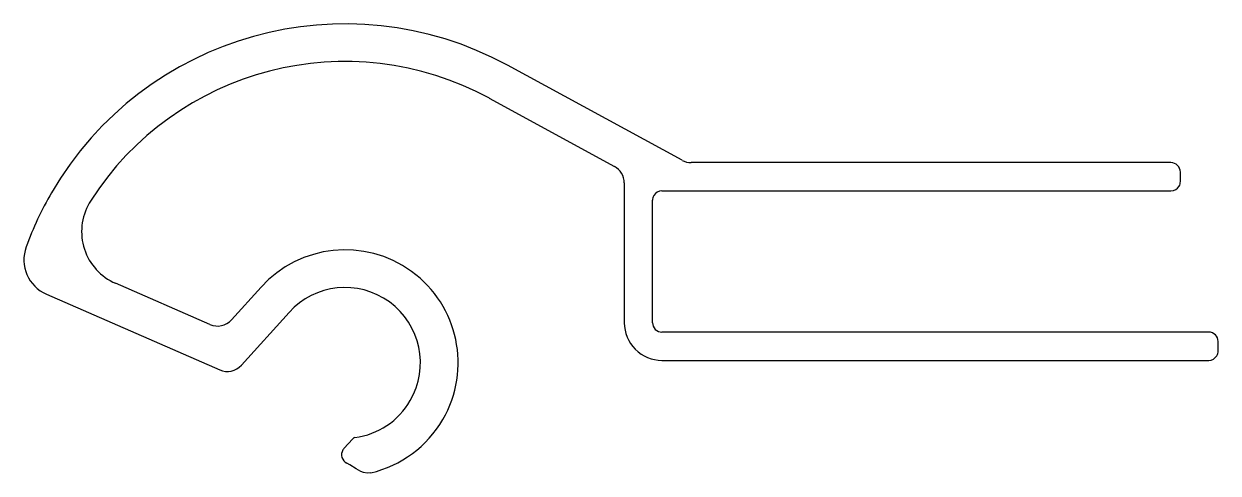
# Model space of a CAD drawing. Extents: x 614.4 to 677.8, y 697.1 to 721.
import ezdxf

# ---------------------------------------------------------------- set-up
doc = ezdxf.new("R2010")
doc.units = 0
doc.layers.get('0').update_dxf_attribs({"linetype": 'CONTINUOUS'})

msp = doc.modelspace()

# ---------------------------------------------------------------- linework, layer by layer
at = {"color": 7}
for p, q in [((649.36, 713.725), (640.086, 718.778)), ((639.129, 717.022), (645.767, 713.405)), ((675.288, 713.603), (649.838, 713.603)), ((675.788, 712.603), (675.788, 713.103)), ((646.288, 712.527), (646.288, 705.103)), ((648.288, 712.103), (675.288, 712.103)), ((647.788, 705.103), (647.788, 711.603)), ((624.311, 705.008), (619.301, 707.195)), ((627.017, 706.989), (625.453, 705.255)), ((615.638, 706.611), (624.831, 702.598)), ((625.974, 702.845), (628.503, 705.65)), ((677.288, 704.603), (648.288, 704.603)), ((677.788, 703.603), (677.788, 704.103)), ((648.288, 703.103), (677.288, 703.103)), ((631.88, 698.943), (631.418, 698.43)), ((631.733, 697.555), (631.562, 697.65)), ((632.062, 697.347), (631.733, 697.555)), ((632.318, 697.206), (632.062, 697.347)), ((632.449, 697.153), (632.318, 697.206)), ((632.643, 697.114), (632.449, 697.153)), ((632.842, 697.13), (632.643, 697.114))]:
    msp.add_line(p, q, dxfattribs=at)
for centre, radius, start, end in [((631.474, 702.972), 18, 61.41579, 149.87144), ((631.474, 702.972), 16, 61.41579, 147.56591), ((645.288, 712.527), 1, 360, 61.41579), ((649.838, 714.603), 1, 241.41579, 270.00001), ((675.288, 713.103), 0.5, 360, 90), ((648.288, 711.603), 0.5, 90, 149.87144), ((675.288, 712.603), 0.5, 270.00001, 329.87144), ((675.288, 712.603), 0.5, 329.87144, 360), ((631.474, 702.972), 18, 149.87144, 159.9991), ((620.501, 709.944), 3, 149.87144, 246.41579), ((620.501, 709.944), 3, 147.56591, 149.87144), ((648.288, 711.603), 0.5, 149.87144, 180), ((616.439, 708.444), 2, 159.99912, 246.41579), ((631.474, 702.972), 6, 329.87144, 137.96552), ((631.474, 702.972), 4, 329.87144, 137.96551), ((624.711, 705.924), 1, 246.41579, 317.96552), ((648.288, 705.103), 2, 180, 270.00001), ((648.288, 705.103), 0.5, 180, 270.00001), ((677.288, 704.103), 0.5, 360, 90), ((677.288, 703.603), 0.5, 270.00001, 329.87144), ((677.288, 703.603), 0.5, 329.87144, 360), ((625.231, 703.515), 1, 246.41574, 317.96548), ((631.474, 702.972), 4, 277.59791, 329.87144), ((631.474, 702.972), 6, 283.17968, 329.87144), ((632.03, 698.807), 0.202, 97.82865, 137.7419), ((631.79, 698.095), 0.5, 149.87144, 242.96553), ((631.79, 698.095), 0.5, 137.96551, 149.87144)]:
    msp.add_arc(centre, radius, start, end, dxfattribs=at)

doc.saveas('drawing.dxf')
